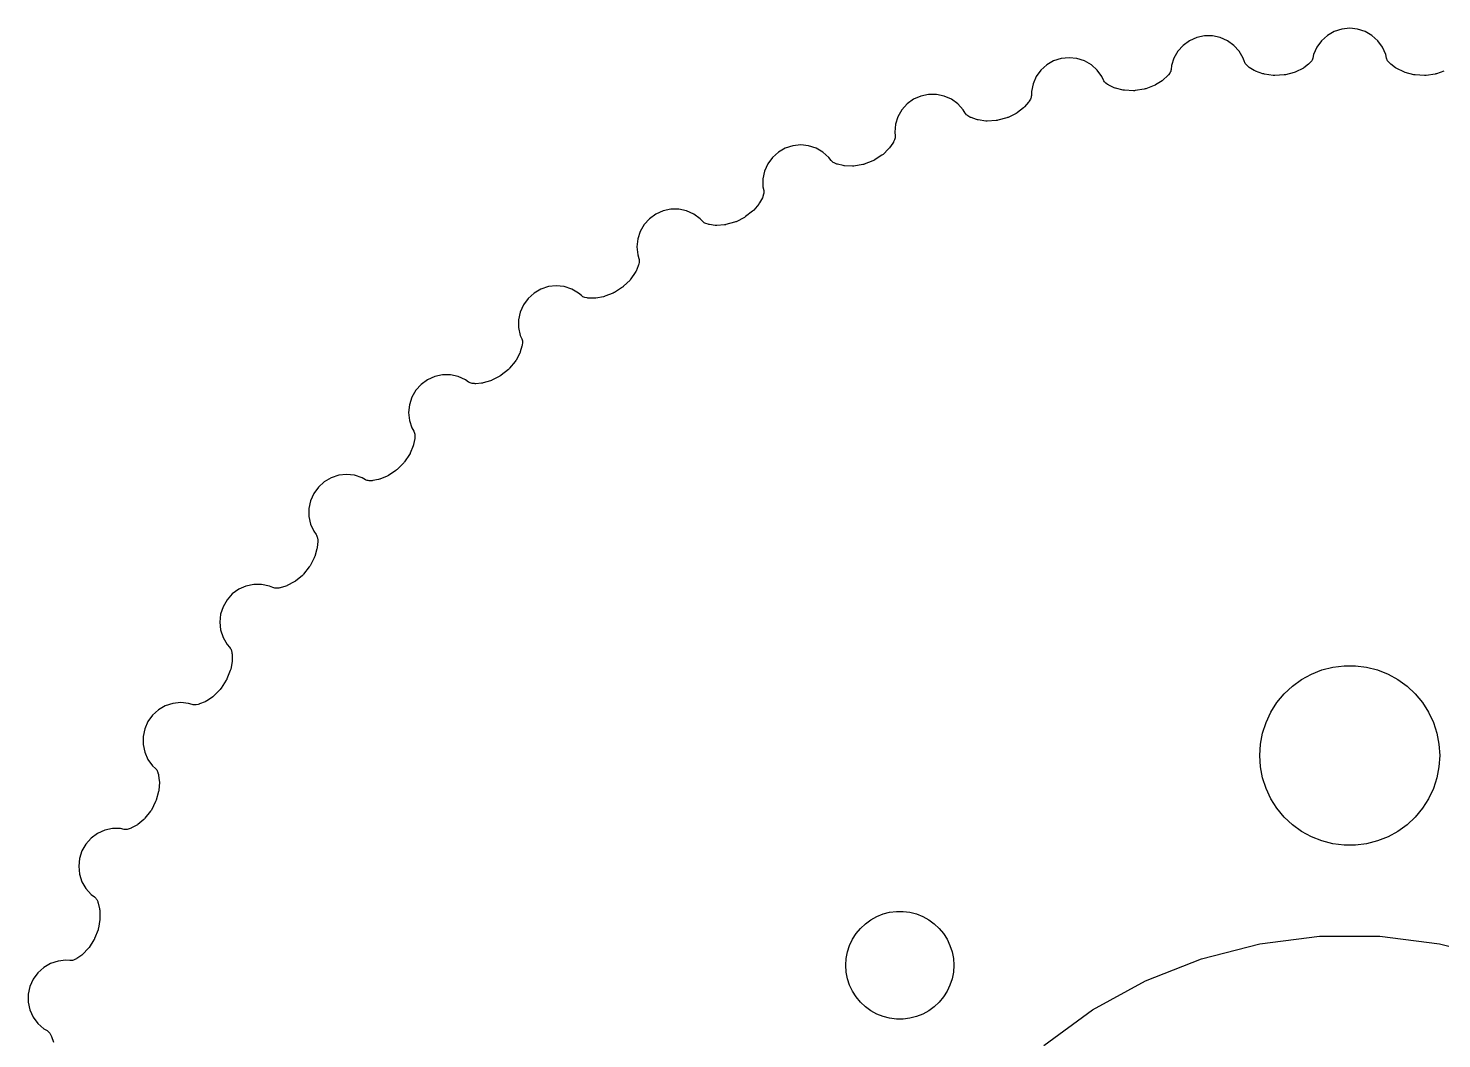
# Model space of a CAD drawing. Header units: metres. Extents: x -46 to 146, y -46 to 46.
# Drawn here: x 55.95 to 103.07, y 12.55 to 46.26 of the extents above; entities that cross this region are included whole.
import ezdxf

# ---------------------------------------------------------------- set-up
doc = ezdxf.new("R2010")
doc.units = ezdxf.units.M

msp = doc.modelspace()

# ---------------------------------------------------------------- linework, layer by layer
for p, q in [((99.7373, 46.236), (99.4861, 46.1544)), ((100, 46.2636), (99.7373, 46.236)), ((100.263, 46.236), (100, 46.2636)), ((100.514, 46.1544), (100.263, 46.236)), ((94.6644, 45.8478), (94.4507, 45.6925)), ((94.9058, 45.9552), (94.6644, 45.8478)), ((95.1642, 46.0102), (94.9058, 45.9552)), ((95.4283, 46.0102), (95.1642, 46.0102)), ((95.6867, 45.9552), (95.4283, 46.0102)), ((95.928, 45.8478), (95.6867, 45.9552)), ((96.1417, 45.6925), (95.928, 45.8478)), ((99.061, 45.8455), (98.9057, 45.6318)), ((99.2573, 46.0223), (99.061, 45.8455)), ((99.4861, 46.1544), (99.2573, 46.0223)), ((100.743, 46.0223), (100.514, 46.1544)), ((100.939, 45.8455), (100.743, 46.0223)), ((101.094, 45.6318), (100.939, 45.8455)), ((90.3813, 45.2526), (90.13, 45.171)), ((90.644, 45.2803), (90.3813, 45.2526)), ((90.9067, 45.2526), (90.644, 45.2803)), ((91.1579, 45.171), (90.9067, 45.2526)), ((94.1418, 45.2674), (94.0602, 45.0162)), ((94.274, 45.4962), (94.1418, 45.2674)), ((94.4507, 45.6925), (94.274, 45.4962)), ((96.3185, 45.4962), (96.1417, 45.6925)), ((96.4506, 45.2674), (96.3185, 45.4962)), ((96.4902, 45.1456), (96.4506, 45.2674)), ((98.7716, 45.2652), (98.7622, 45.2323)), ((98.7982, 45.3905), (98.7716, 45.2652)), ((98.9057, 45.6318), (98.7982, 45.3905)), ((101.202, 45.3905), (101.094, 45.6318)), ((101.228, 45.2652), (101.202, 45.3905)), ((101.237, 45.235), (101.228, 45.2652)), ((89.7049, 44.8621), (89.5497, 44.6484)), ((89.9013, 45.0389), (89.7049, 44.8621)), ((90.13, 45.171), (89.9013, 45.0389)), ((91.3867, 45.0389), (91.1579, 45.171)), ((91.583, 44.8622), (91.3867, 45.0389)), ((91.7383, 44.6485), (91.583, 44.8622)), ((94.0019, 44.77), (93.9587, 44.7094)), ((94.0184, 44.7967), (94.0019, 44.77)), ((94.0315, 44.8252), (94.0184, 44.7967)), ((94.0409, 44.8551), (94.0315, 44.8252)), ((94.0468, 44.8889), (94.0409, 44.8551)), ((94.0602, 45.0162), (94.0468, 44.8889)), ((96.5017, 45.1164), (96.4902, 45.1456)), ((96.5169, 45.0889), (96.5017, 45.1164)), ((96.5353, 45.0635), (96.5169, 45.0889)), ((96.5589, 45.0387), (96.5353, 45.0635)), ((96.6137, 44.9884), (96.5589, 45.0387)), ((96.6381, 44.9687), (96.6137, 44.9884)), ((96.6524, 44.9593), (96.6381, 44.9687)), ((96.8187, 44.8577), (96.6524, 44.9593)), ((96.8465, 44.843), (96.8187, 44.8577)), ((96.8635, 44.8361), (96.8465, 44.843)), ((97.1072, 44.7474), (96.8635, 44.8361)), ((98.1527, 44.7873), (97.8632, 44.7124)), ((98.1825, 44.797), (98.1527, 44.7873)), ((98.1996, 44.8046), (98.1825, 44.797)), ((98.4326, 44.9183), (98.1996, 44.8046)), ((98.4599, 44.9338), (98.4326, 44.9183)), ((98.475, 44.9444), (98.4599, 44.9338)), ((98.6298, 45.0629), (98.475, 44.9444)), ((98.6534, 45.0835), (98.6298, 45.0629)), ((98.6652, 45.096), (98.6534, 45.0835)), ((98.7145, 45.1517), (98.6652, 45.096)), ((98.7337, 45.1765), (98.7145, 45.1517)), ((98.7497, 45.2035), (98.7337, 45.1765)), ((98.7622, 45.2323), (98.7497, 45.2035)), ((101.249, 45.206), (101.237, 45.235)), ((101.265, 45.1788), (101.249, 45.206)), ((101.286, 45.1517), (101.265, 45.1788)), ((101.335, 45.0959), (101.286, 45.1517)), ((101.357, 45.0738), (101.335, 45.0959)), ((101.37, 45.0629), (101.357, 45.0738)), ((101.525, 44.9445), (101.37, 45.0629)), ((101.551, 44.927), (101.525, 44.9445)), ((101.567, 44.9183), (101.551, 44.927)), ((101.8, 44.8046), (101.567, 44.9183)), ((101.829, 44.7927), (101.8, 44.8046)), ((101.847, 44.7873), (101.829, 44.7927)), ((102.137, 44.7124), (101.847, 44.7873)), ((103.136, 44.8361), (102.893, 44.7474)), ((89.4422, 44.4072), (89.3873, 44.1487)), ((89.5497, 44.6484), (89.4422, 44.4072)), ((91.7904, 44.5315), (91.7383, 44.6485)), ((91.8049, 44.5036), (91.7904, 44.5315)), ((91.8228, 44.4779), (91.8049, 44.5036)), ((91.8438, 44.4545), (91.8228, 44.4779)), ((91.8699, 44.4323), (91.8438, 44.4545)), ((91.9296, 44.388), (91.8699, 44.4323)), ((91.956, 44.3709), (91.9296, 44.388)), ((91.9712, 44.3631), (91.956, 44.3709)), ((92.1472, 44.2794), (91.9712, 44.3631)), ((93.4812, 44.3488), (93.2011, 44.2441)), ((93.5099, 44.3617), (93.4812, 44.3488)), ((93.5261, 44.371), (93.5099, 44.3617)), ((93.746, 44.5084), (93.5261, 44.371)), ((93.7715, 44.5267), (93.746, 44.5084)), ((93.7853, 44.5388), (93.7715, 44.5267)), ((93.9269, 44.6728), (93.7853, 44.5388)), ((93.9483, 44.6958), (93.9269, 44.6728)), ((93.9587, 44.7094), (93.9483, 44.6958)), ((97.1373, 44.7385), (97.1072, 44.7474)), ((97.1557, 44.735), (97.1373, 44.7385)), ((97.4514, 44.6908), (97.1557, 44.735)), ((97.4827, 44.6881), (97.4514, 44.6908)), ((97.5015, 44.6884), (97.4827, 44.6881)), ((97.8136, 44.7047), (97.5015, 44.6884)), ((97.8448, 44.7083), (97.8136, 44.7047)), ((97.8632, 44.7124), (97.8448, 44.7083)), ((102.168, 44.7064), (102.137, 44.7124)), ((102.186, 44.7047), (102.168, 44.7064)), ((102.498, 44.6884), (102.186, 44.7047)), ((102.53, 44.6887), (102.498, 44.6884)), ((102.549, 44.6908), (102.53, 44.6887)), ((102.844, 44.735), (102.549, 44.6908)), ((102.875, 44.7416), (102.844, 44.735)), ((102.893, 44.7474), (102.875, 44.7416)), ((85.4624, 43.8919), (85.2487, 43.7366)), ((85.7038, 43.9993), (85.4624, 43.8919)), ((85.9621, 44.0542), (85.7038, 43.9993)), ((86.2263, 44.0542), (85.9621, 44.0542)), ((86.4848, 43.9993), (86.2263, 44.0542)), ((86.726, 43.8919), (86.4848, 43.9993)), ((86.9397, 43.7366), (86.726, 43.8919)), ((89.3184, 43.833), (89.3095, 43.8184)), ((89.355, 43.8978), (89.3184, 43.833)), ((89.3687, 43.926), (89.355, 43.8978)), ((89.3787, 43.9557), (89.3687, 43.926)), ((89.3849, 43.9865), (89.3787, 43.9557)), ((89.3873, 44.0207), (89.3849, 43.9865)), ((89.3873, 44.1487), (89.3873, 44.0207)), ((92.1764, 44.2677), (92.1472, 44.2794)), ((92.1941, 44.2626), (92.1764, 44.2677)), ((92.4456, 44.1999), (92.1941, 44.2626)), ((92.4765, 44.1942), (92.4456, 44.1999)), ((92.4952, 44.1927), (92.4765, 44.1942)), ((92.7939, 44.1796), (92.4952, 44.1927)), ((92.8253, 44.1802), (92.7939, 44.1796)), ((92.844, 44.1824), (92.8253, 44.1802)), ((93.1526, 44.2313), (92.844, 44.1824)), ((93.1833, 44.2381), (93.1526, 44.2313)), ((93.2011, 44.2441), (93.1833, 44.2381)), ((85.072, 43.5403), (84.9399, 43.3115)), ((85.2487, 43.7366), (85.072, 43.5403)), ((87.1165, 43.5403), (86.9397, 43.7366)), ((87.1806, 43.4294), (87.1165, 43.5403)), ((87.1979, 43.4032), (87.1806, 43.4294)), ((87.2184, 43.3795), (87.1979, 43.4032)), ((87.2418, 43.3584), (87.2184, 43.3795)), ((87.27, 43.3391), (87.2418, 43.3584)), ((88.8812, 43.4245), (88.6136, 43.291)), ((88.9084, 43.4402), (88.8812, 43.4245)), ((88.9236, 43.4512), (88.9084, 43.4402)), ((89.1278, 43.6109), (88.9236, 43.4512)), ((89.1513, 43.6317), (89.1278, 43.6109)), ((89.1638, 43.6452), (89.1513, 43.6317)), ((89.2906, 43.7933), (89.1638, 43.6452)), ((89.3095, 43.8184), (89.2906, 43.7933)), ((84.8582, 43.0602), (84.8306, 42.7975)), ((84.9399, 43.3115), (84.8582, 43.0602)), ((87.3341, 43.3013), (87.27, 43.3391)), ((87.3621, 43.287), (87.3341, 43.3013)), ((87.378, 43.2808), (87.3621, 43.287)), ((87.5618, 43.216), (87.378, 43.2808)), ((87.592, 43.2074), (87.5618, 43.216)), ((87.6101, 43.2042), (87.592, 43.2074)), ((87.8669, 43.1681), (87.6101, 43.2042)), ((87.8982, 43.1657), (87.8669, 43.1681)), ((87.9169, 43.1661), (87.8982, 43.1657)), ((88.2154, 43.1843), (87.9169, 43.1661)), ((88.2465, 43.1882), (88.2154, 43.1843)), ((88.2649, 43.1924), (88.2465, 43.1882)), ((88.5667, 43.2732), (88.2649, 43.1924)), ((88.5965, 43.2833), (88.5667, 43.2732)), ((88.6136, 43.291), (88.5965, 43.2833)), ((84.7716, 42.4339), (84.661, 42.2735)), ((84.7878, 42.4609), (84.7716, 42.4339)), ((84.7951, 42.4763), (84.7878, 42.4609)), ((84.8247, 42.5446), (84.7951, 42.4763)), ((84.8354, 42.5741), (84.8247, 42.5446)), ((84.8306, 42.7975), (84.844, 42.6702)), ((84.8423, 42.6047), (84.8354, 42.5741)), ((84.8452, 42.636), (84.8423, 42.6047)), ((84.844, 42.6702), (84.8452, 42.636)), ((80.7578, 41.955), (80.6026, 41.7414)), ((80.9541, 42.1318), (80.7578, 41.955)), ((81.1829, 42.2639), (80.9541, 42.1318)), ((81.4341, 42.3455), (81.1829, 42.2639)), ((81.6969, 42.3732), (81.4341, 42.3455)), ((81.9596, 42.3455), (81.6969, 42.3732)), ((82.2108, 42.2639), (81.9596, 42.3455)), ((82.4396, 42.1318), (82.2108, 42.2639)), ((82.6359, 41.9551), (82.4396, 42.1318)), ((82.7112, 41.8515), (82.6359, 41.9551)), ((84.403, 42.0244), (84.1509, 41.8637)), ((84.4284, 42.0429), (84.403, 42.0244)), ((84.4423, 42.0554), (84.4284, 42.0429)), ((84.6288, 42.2355), (84.4423, 42.0554)), ((84.65, 42.2587), (84.6288, 42.2355)), ((84.661, 42.2735), (84.65, 42.2587)), ((80.4951, 41.5), (80.4402, 41.2416)), ((80.6026, 41.7414), (80.4951, 41.5)), ((82.7312, 41.8273), (82.7112, 41.8515)), ((82.7541, 41.8058), (82.7312, 41.8273)), ((82.7795, 41.7873), (82.7541, 41.8058)), ((82.8096, 41.771), (82.7795, 41.7873)), ((82.8772, 41.7401), (82.8096, 41.771)), ((82.9065, 41.7289), (82.8772, 41.7401)), ((82.923, 41.7243), (82.9065, 41.7289)), ((83.1126, 41.6791), (82.923, 41.7243)), ((83.1436, 41.6737), (83.1126, 41.6791)), ((83.1619, 41.6724), (83.1436, 41.6737)), ((83.4211, 41.6633), (83.1619, 41.6724)), ((83.4524, 41.6642), (83.4211, 41.6633)), ((83.471, 41.6666), (83.4524, 41.6642)), ((83.766, 41.7159), (83.471, 41.6666)), ((83.7965, 41.723), (83.766, 41.7159)), ((83.8143, 41.7291), (83.7965, 41.723)), ((84.1061, 41.8411), (83.8143, 41.7291)), ((84.1346, 41.8542), (84.1061, 41.8411)), ((84.1509, 41.8637), (84.1346, 41.8542)), ((80.4402, 41.2416), (80.4402, 40.9774)), ((80.4195, 40.6097), (80.3262, 40.4385)), ((80.4327, 40.6381), (80.4195, 40.6097)), ((80.4384, 40.6543), (80.4327, 40.6381)), ((80.4607, 40.7253), (80.4384, 40.6543)), ((80.4402, 40.9774), (80.4668, 40.8522)), ((80.4683, 40.7558), (80.4607, 40.7253)), ((80.4668, 40.8522), (80.4716, 40.8184)), ((80.4719, 40.787), (80.4683, 40.7558)), ((80.4716, 40.8184), (80.4719, 40.787)), ((76.8682, 40.0655), (76.6545, 39.9102)), ((77.1095, 40.1729), (76.8682, 40.0655)), ((77.3679, 40.2278), (77.1095, 40.1729)), ((77.6321, 40.2278), (77.3679, 40.2278)), ((77.8905, 40.1729), (77.6321, 40.2278)), ((78.1318, 40.0655), (77.8905, 40.1729)), ((78.3456, 39.9102), (78.1318, 40.0655)), ((80.0957, 40.1638), (79.8617, 39.9776)), ((80.119, 40.1849), (80.0957, 40.1638)), ((80.1316, 40.1988), (80.119, 40.1849)), ((80.2982, 40.3974), (80.1316, 40.1988)), ((80.3168, 40.4227), (80.2982, 40.3974)), ((80.3262, 40.4385), (80.3168, 40.4227)), ((76.4777, 39.7138), (76.3457, 39.4851)), ((76.6545, 39.9102), (76.4777, 39.7138)), ((78.4312, 39.815), (78.3456, 39.9102)), ((78.4537, 39.793), (78.4312, 39.815)), ((78.4787, 39.7741), (78.4537, 39.793)), ((78.5059, 39.7584), (78.4787, 39.7741)), ((78.5375, 39.7453), (78.5059, 39.7584)), ((78.608, 39.7216), (78.5375, 39.7453)), ((78.6384, 39.7135), (78.608, 39.7216)), ((78.6552, 39.7107), (78.6384, 39.7135)), ((78.8485, 39.6855), (78.6552, 39.7107)), ((78.8798, 39.6835), (78.8485, 39.6855)), ((78.8982, 39.6841), (78.8798, 39.6835)), ((79.1569, 39.7021), (78.8982, 39.6841)), ((79.188, 39.7063), (79.1569, 39.7021)), ((79.2062, 39.7106), (79.188, 39.7063)), ((79.4944, 39.7905), (79.2062, 39.7106)), ((79.5241, 39.8007), (79.4944, 39.7905)), ((79.5411, 39.8086), (79.5241, 39.8007)), ((79.8196, 39.9505), (79.5411, 39.8086)), ((79.8466, 39.9665), (79.8196, 39.9505)), ((79.8617, 39.9776), (79.8466, 39.9665)), ((76.264, 39.2338), (76.2364, 38.9711)), ((76.3457, 39.4851), (76.264, 39.2338)), ((76.2364, 38.9711), (76.264, 38.7084)), ((76.264, 38.7084), (76.3036, 38.5867)), ((76.2819, 38.3405), (76.207, 38.1605)), ((76.2921, 38.3702), (76.2819, 38.3405)), ((76.2961, 38.3869), (76.2921, 38.3702)), ((76.3108, 38.4598), (76.2961, 38.3869)), ((76.3036, 38.5867), (76.3119, 38.5535)), ((76.3151, 38.4909), (76.3108, 38.4598)), ((76.3119, 38.5535), (76.3155, 38.5223)), ((76.3155, 38.5223), (76.3151, 38.4909)), ((76.0065, 37.8633), (75.7933, 37.6536)), ((76.0275, 37.8866), (76.0065, 37.8633)), ((76.0385, 37.9017), (76.0275, 37.8866)), ((76.1835, 38.1167), (76.0385, 37.9017)), ((76.1994, 38.1438), (76.1835, 38.1167)), ((76.207, 38.1605), (76.1994, 38.1438)), ((72.6106, 37.2513), (72.4554, 37.0376)), ((72.807, 37.4281), (72.6106, 37.2513)), ((73.0357, 37.5601), (72.807, 37.4281)), ((73.287, 37.6418), (73.0357, 37.5601)), ((73.5497, 37.6694), (73.287, 37.6418)), ((73.8124, 37.6418), (73.5497, 37.6694)), ((74.0636, 37.5601), (73.8124, 37.6418)), ((74.2924, 37.428), (74.0636, 37.5601)), ((74.3876, 37.3423), (74.2924, 37.428)), ((74.4122, 37.3228), (74.3876, 37.3423)), ((74.439, 37.3066), (74.4122, 37.3228)), ((74.4677, 37.2938), (74.439, 37.3066)), ((74.5006, 37.2841), (74.4677, 37.2938)), ((74.5732, 37.268), (74.5006, 37.2841)), ((74.6042, 37.2631), (74.5732, 37.268)), ((74.6212, 37.2621), (74.6042, 37.2631)), ((74.8161, 37.2572), (74.6212, 37.2621)), ((74.8474, 37.2584), (74.8161, 37.2572)), ((74.8657, 37.2609), (74.8474, 37.2584)), ((75.121, 37.3059), (74.8657, 37.2609)), ((75.1516, 37.3133), (75.121, 37.3059)), ((75.1692, 37.3195), (75.1516, 37.3133)), ((75.4475, 37.4291), (75.1692, 37.3195)), ((75.4759, 37.4424), (75.4475, 37.4291)), ((75.4921, 37.452), (75.4759, 37.4424)), ((75.7542, 37.6222), (75.4921, 37.452)), ((75.7794, 37.6409), (75.7542, 37.6222)), ((75.7933, 37.6536), (75.7794, 37.6409)), ((72.3479, 36.7962), (72.293, 36.5378)), ((72.4554, 37.0376), (72.3479, 36.7962)), ((72.293, 36.5378), (72.293, 36.2737)), ((72.293, 36.2737), (72.3479, 36.0153)), ((72.3479, 36.0153), (72.4, 35.8983)), ((72.4, 35.8983), (72.4117, 35.8662)), ((72.4117, 35.8662), (72.4185, 35.8355)), ((72.4185, 35.8355), (72.4215, 35.8043)), ((72.3297, 35.4184), (72.208, 35.1895)), ((72.3426, 35.447), (72.3297, 35.4184)), ((72.3485, 35.4644), (72.3426, 35.447)), ((72.4041, 35.6512), (72.3485, 35.4644)), ((72.4112, 35.6818), (72.4041, 35.6512)), ((72.4134, 35.6988), (72.4112, 35.6818)), ((72.4205, 35.7729), (72.4134, 35.6988)), ((72.4215, 35.8043), (72.4205, 35.7729)), ((71.9544, 34.8817), (71.7115, 34.6851)), ((71.9775, 34.903), (71.9544, 34.8817)), ((71.99, 34.9171), (71.9775, 34.903)), ((72.1802, 35.1478), (71.99, 34.9171)), ((72.1986, 35.1733), (72.1802, 35.1478)), ((72.208, 35.1895), (72.1986, 35.1733)), ((69.2573, 34.5358), (69.0436, 34.3806)), ((69.4986, 34.6433), (69.2573, 34.5358)), ((69.757, 34.6982), (69.4986, 34.6433)), ((70.0212, 34.6982), (69.757, 34.6982)), ((70.2796, 34.6433), (70.0212, 34.6982)), ((70.5209, 34.5358), (70.2796, 34.6433)), ((70.6245, 34.4606), (70.5209, 34.5358)), ((70.651, 34.4437), (70.6245, 34.4606)), ((70.6795, 34.4304), (70.651, 34.4437)), ((70.7093, 34.4207), (70.6795, 34.4304)), ((70.743, 34.4144), (70.7093, 34.4207)), ((70.8169, 34.406), (70.743, 34.4144)), ((70.8483, 34.4044), (70.8169, 34.406)), ((70.8653, 34.4051), (70.8483, 34.4044)), ((71.0596, 34.4207), (70.8653, 34.4051)), ((71.0907, 34.4252), (71.0596, 34.4207)), ((71.1085, 34.4296), (71.0907, 34.4252)), ((71.3578, 34.501), (71.1085, 34.4296)), ((71.3874, 34.5115), (71.3578, 34.501)), ((71.4043, 34.5196), (71.3874, 34.5115)), ((71.6696, 34.6576), (71.4043, 34.5196)), ((71.6965, 34.6738), (71.6696, 34.6576)), ((71.7115, 34.6851), (71.6965, 34.6738)), ((68.7347, 33.9555), (68.6531, 33.7042)), ((68.8668, 34.1842), (68.7347, 33.9555)), ((69.0436, 34.3806), (68.8668, 34.1842)), ((68.6531, 33.7042), (68.6255, 33.4415)), ((68.6255, 33.4415), (68.6531, 33.1788)), ((68.6531, 33.1788), (68.7348, 32.9275)), ((68.7348, 32.9275), (68.7988, 32.8167)), ((68.8287, 32.5714), (68.793, 32.3798)), ((68.7988, 32.8167), (68.8138, 32.7859)), ((68.8138, 32.7859), (68.8238, 32.7561)), ((68.8238, 32.7561), (68.83, 32.7253)), ((68.8326, 32.6026), (68.8287, 32.5714)), ((68.83, 32.7253), (68.8323, 32.694)), ((68.8323, 32.694), (68.833, 32.6196)), ((68.833, 32.6196), (68.8326, 32.6026)), ((68.6586, 32.0473), (68.4936, 31.7979)), ((68.6743, 32.0746), (68.6586, 32.0473)), ((68.6819, 32.0916), (68.6743, 32.0746)), ((68.779, 32.332), (68.6819, 32.0916)), ((68.7889, 32.3618), (68.779, 32.332)), ((68.793, 32.3798), (68.7889, 32.3618)), ((68.4619, 31.7591), (68.2409, 31.5381)), ((68.4827, 31.7826), (68.4619, 31.7591)), ((68.4936, 31.7979), (68.4827, 31.7826)), ((65.8158, 31.1332), (65.6194, 30.9564)), ((66.0445, 31.2653), (65.8158, 31.1332)), ((66.2958, 31.3469), (66.0445, 31.2653)), ((66.5585, 31.3745), (66.2958, 31.3469)), ((66.8212, 31.3469), (66.5585, 31.3745)), ((67.0724, 31.2652), (66.8212, 31.3469)), ((67.1834, 31.2012), (67.0724, 31.2652)), ((67.2115, 31.1873), (67.1834, 31.2012)), ((67.2411, 31.1769), (67.2115, 31.1873)), ((67.2719, 31.1704), (67.2411, 31.1769)), ((67.3059, 31.1677), (67.2719, 31.1704)), ((67.3803, 31.167), (67.3059, 31.1677)), ((67.4117, 31.1687), (67.3803, 31.167)), ((67.4286, 31.1712), (67.4117, 31.1687)), ((67.6202, 31.207), (67.4286, 31.1712)), ((67.6506, 31.2147), (67.6202, 31.207)), ((67.668, 31.221), (67.6506, 31.2147)), ((67.9084, 31.3181), (67.668, 31.221)), ((67.9367, 31.3317), (67.9084, 31.3181)), ((67.9527, 31.3414), (67.9367, 31.3317)), ((68.2021, 31.5064), (67.9527, 31.3414)), ((68.2271, 31.5253), (68.2021, 31.5064)), ((68.2409, 31.5381), (68.2271, 31.5253)), ((65.4642, 30.7427), (65.3567, 30.5014)), ((65.6194, 30.9564), (65.4642, 30.7427)), ((65.3567, 30.5014), (65.3018, 30.243)), ((65.3018, 30.243), (65.3018, 29.9788)), ((65.3018, 29.9788), (65.3567, 29.7204)), ((65.3567, 29.7204), (65.4642, 29.4791)), ((65.4642, 29.4791), (65.5394, 29.3755)), ((65.5394, 29.3755), (65.5576, 29.3465)), ((65.5576, 29.3465), (65.5706, 29.318)), ((65.5706, 29.318), (65.58, 29.288)), ((65.58, 29.288), (65.5855, 29.2571)), ((65.5855, 29.2571), (65.594, 29.1832)), ((65.5704, 28.8914), (65.499, 28.6422)), ((65.5771, 28.9221), (65.5704, 28.8914)), ((65.5793, 28.9404), (65.5771, 28.9221)), ((65.5949, 29.1347), (65.5793, 28.9404)), ((65.594, 29.1832), (65.5954, 29.166)), ((65.5954, 29.166), (65.5949, 29.1347)), ((65.3149, 28.2885), (65.1183, 28.0456)), ((65.3331, 28.3141), (65.3149, 28.2885)), ((65.3424, 28.3304), (65.3331, 28.3141)), ((65.4804, 28.5957), (65.3424, 28.3304)), ((65.4931, 28.6244), (65.4804, 28.5957)), ((65.499, 28.6422), (65.4931, 28.6244)), ((64.8373, 27.8085), (64.8105, 27.792)), ((64.8521, 27.8198), (64.8373, 27.8085)), ((65.0829, 28.01), (64.8521, 27.8198)), ((65.1059, 28.0314), (65.0829, 28.01)), ((65.1183, 28.0456), (65.1059, 28.0314)), ((62.7487, 27.3894), (62.5719, 27.193)), ((62.9624, 27.5446), (62.7487, 27.3894)), ((63.2038, 27.6521), (62.9624, 27.5446)), ((63.4622, 27.707), (63.2038, 27.6521)), ((63.7263, 27.707), (63.4622, 27.707)), ((63.9847, 27.6521), (63.7263, 27.707)), ((64.1017, 27.6), (63.9847, 27.6521)), ((64.1311, 27.5891), (64.1017, 27.6)), ((64.1617, 27.5819), (64.1311, 27.5891)), ((64.1929, 27.5786), (64.1617, 27.5819)), ((64.2272, 27.5795), (64.1929, 27.5786)), ((64.3012, 27.5866), (64.2272, 27.5795)), ((64.3322, 27.5916), (64.3012, 27.5866)), ((64.3487, 27.5959), (64.3322, 27.5916)), ((64.5355, 27.6514), (64.3487, 27.5959)), ((64.565, 27.6623), (64.5355, 27.6514)), ((64.5816, 27.6703), (64.565, 27.6623)), ((64.8105, 27.792), (64.5816, 27.6703)), ((62.4399, 26.9643), (62.3582, 26.713)), ((62.5719, 27.193), (62.4399, 26.9643)), ((62.3582, 26.713), (62.3306, 26.4503)), ((62.3306, 26.4503), (62.3582, 26.1876)), ((62.3582, 26.1876), (62.4399, 25.9364)), ((62.4399, 25.9364), (62.572, 25.7076)), ((62.572, 25.7076), (62.6576, 25.6125)), ((62.6576, 25.6125), (62.6787, 25.5855)), ((62.6787, 25.5855), (62.6947, 25.5585)), ((62.6947, 25.5585), (62.7071, 25.5297)), ((62.7071, 25.5297), (62.7159, 25.4995)), ((62.7159, 25.4995), (62.732, 25.4269)), ((62.739, 25.1343), (62.694, 24.879)), ((62.732, 25.4269), (62.7352, 25.41)), ((62.7352, 25.41), (62.7379, 25.3788)), ((62.7379, 25.3788), (62.7428, 25.1839)), ((62.7426, 25.1655), (62.739, 25.1343)), ((62.7428, 25.1839), (62.7426, 25.1655)), ((99.4379, 24.9469), (99.8116, 24.9941)), ((99.8116, 24.9941), (100.188, 24.9941)), ((100.188, 24.9941), (100.562, 24.9469)), ((62.548, 24.5079), (62.3778, 24.2458)), ((62.5634, 24.5353), (62.548, 24.5079)), ((62.5709, 24.5525), (62.5634, 24.5353)), ((62.6805, 24.8308), (62.5709, 24.5525)), ((62.6901, 24.8607), (62.6805, 24.8308)), ((62.694, 24.879), (62.6901, 24.8607)), ((98.0877, 24.3115), (98.3925, 24.533)), ((98.3925, 24.533), (98.7227, 24.7145)), ((98.7227, 24.7145), (99.073, 24.8532)), ((99.073, 24.8532), (99.4379, 24.9469)), ((100.562, 24.9469), (100.927, 24.8532)), ((100.927, 24.8532), (101.277, 24.7145)), ((101.277, 24.7145), (101.607, 24.533)), ((101.607, 24.533), (101.912, 24.3115)), ((62.3464, 24.2067), (62.1367, 23.9935)), ((62.3669, 24.2305), (62.3464, 24.2067)), ((62.3778, 24.2458), (62.3669, 24.2305)), ((97.573, 23.7634), (97.8131, 24.0536)), ((97.8131, 24.0536), (98.0877, 24.3115)), ((101.912, 24.3115), (102.187, 24.0536)), ((102.187, 24.0536), (102.427, 23.7634)), ((60.5149, 23.6543), (60.2862, 23.5223)), ((60.7662, 23.736), (60.5149, 23.6543)), ((61.0289, 23.7636), (60.7662, 23.736)), ((61.2916, 23.736), (61.0289, 23.7636)), ((61.4134, 23.6964), (61.2916, 23.736)), ((61.4438, 23.6886), (61.4134, 23.6964)), ((61.4749, 23.6847), (61.4438, 23.6886)), ((61.5063, 23.6847), (61.4749, 23.6847)), ((61.5403, 23.6892), (61.5063, 23.6847)), ((61.6132, 23.7039), (61.5403, 23.6892)), ((61.6435, 23.7121), (61.6132, 23.7039)), ((61.6595, 23.7181), (61.6435, 23.7121)), ((61.8395, 23.7929), (61.6595, 23.7181)), ((61.8676, 23.8068), (61.8395, 23.7929)), ((61.8833, 23.8165), (61.8676, 23.8068)), ((62.0982, 23.9615), (61.8833, 23.8165)), ((62.1231, 23.9806), (62.0982, 23.9615)), ((62.1367, 23.9935), (62.1231, 23.9806)), ((97.3711, 23.4453), (97.573, 23.7634)), ((102.427, 23.7634), (102.629, 23.4453)), ((59.9345, 23.1318), (59.8271, 22.8905)), ((60.0898, 23.3455), (59.9345, 23.1318)), ((60.2862, 23.5223), (60.0898, 23.3455)), ((97.0943, 22.7461), (97.2107, 23.1044)), ((97.2107, 23.1044), (97.3711, 23.4453)), ((102.629, 23.4453), (102.789, 23.1044)), ((102.789, 23.1044), (102.906, 22.7461)), ((59.8271, 22.8905), (59.7722, 22.6321)), ((59.7722, 22.6321), (59.7722, 22.3679)), ((97.0237, 22.376), (97.0943, 22.7461)), ((102.906, 22.7461), (102.976, 22.376)), ((59.7722, 22.3679), (59.8271, 22.1095)), ((97, 22), (97.0237, 22.376)), ((102.976, 22.376), (103, 22)), ((59.8271, 22.1095), (59.9345, 21.8682)), ((59.9345, 21.8682), (60.0899, 21.6544)), ((97.0237, 21.624), (97, 22)), ((103, 22), (102.976, 21.624)), ((60.0899, 21.6544), (60.185, 21.5688)), ((60.185, 21.5688), (60.2088, 21.5442)), ((60.2088, 21.5442), (60.2274, 21.519)), ((60.2274, 21.519), (60.2428, 21.4917)), ((60.2428, 21.4917), (60.2547, 21.4626)), ((60.2547, 21.4626), (60.2784, 21.392)), ((60.2784, 21.392), (60.2832, 21.3756)), ((60.2832, 21.3756), (60.2893, 21.3448)), ((60.2893, 21.3448), (60.3144, 21.1515)), ((97.0943, 21.2539), (97.0237, 21.624)), ((97.2107, 20.8956), (97.0943, 21.2539)), ((102.906, 21.2539), (102.789, 20.8956)), ((102.976, 21.624), (102.906, 21.2539)), ((60.2894, 20.7938), (60.2095, 20.5056)), ((60.2959, 20.8245), (60.2894, 20.7938)), ((60.2979, 20.8431), (60.2959, 20.8245)), ((60.3159, 21.1018), (60.2979, 20.8431)), ((60.3144, 21.1515), (60.3161, 21.1332)), ((60.3161, 21.1332), (60.3159, 21.1018)), ((97.3711, 20.5547), (97.2107, 20.8956)), ((102.789, 20.8956), (102.629, 20.5547)), ((60.1914, 20.4589), (60.0495, 20.1804)), ((60.2038, 20.4877), (60.1914, 20.4589)), ((60.2095, 20.5056), (60.2038, 20.4877)), ((97.573, 20.2366), (97.3711, 20.5547)), ((102.629, 20.5547), (102.427, 20.2366)), ((59.8012, 19.8684), (59.6026, 19.7018)), ((59.824, 19.8901), (59.8012, 19.8684)), ((59.8362, 19.9043), (59.824, 19.8901)), ((60.0224, 20.1383), (59.8362, 19.9043)), ((60.0403, 20.164), (60.0224, 20.1383)), ((60.0495, 20.1804), (60.0403, 20.164)), ((97.8131, 19.9464), (97.573, 20.2366)), ((98.0877, 19.6884), (97.8131, 19.9464)), ((102.187, 19.9464), (101.912, 19.6884)), ((102.427, 20.2366), (102.187, 19.9464)), ((58.2586, 19.3974), (58.045, 19.2422)), ((58.5, 19.5049), (58.2586, 19.3974)), ((58.7584, 19.5598), (58.5, 19.5049)), ((59.0225, 19.5598), (58.7584, 19.5598)), ((59.1478, 19.5332), (59.0225, 19.5598)), ((59.1789, 19.5286), (59.1478, 19.5332)), ((59.2103, 19.528), (59.1789, 19.5286)), ((59.2415, 19.5312), (59.2103, 19.528)), ((59.2748, 19.5393), (59.2415, 19.5312)), ((59.3458, 19.5616), (59.2748, 19.5393)), ((59.3751, 19.5729), (59.3458, 19.5616)), ((59.3903, 19.5805), (59.3751, 19.5729)), ((59.5615, 19.6737), (59.3903, 19.5805)), ((59.588, 19.6904), (59.5615, 19.6737)), ((59.6026, 19.7018), (59.588, 19.6904)), ((98.3925, 19.467), (98.0877, 19.6884)), ((98.7227, 19.2855), (98.3925, 19.467)), ((101.607, 19.467), (101.277, 19.2855)), ((101.912, 19.6884), (101.607, 19.467)), ((57.8682, 19.0459), (57.7361, 18.8171)), ((58.045, 19.2422), (57.8682, 19.0459)), ((99.073, 19.1468), (98.7227, 19.2855)), ((99.4379, 19.0531), (99.073, 19.1468)), ((99.8116, 19.0059), (99.4379, 19.0531)), ((100.188, 19.0059), (99.8116, 19.0059)), ((100.562, 19.0531), (100.188, 19.0059)), ((100.927, 19.1468), (100.562, 19.0531)), ((101.277, 19.2855), (100.927, 19.1468)), ((57.6545, 18.5659), (57.6268, 18.3031)), ((57.7361, 18.8171), (57.6545, 18.5659)), ((57.6268, 18.3031), (57.6545, 18.0404)), ((57.6545, 18.0404), (57.7361, 17.7892)), ((57.7361, 17.7892), (57.8682, 17.5604)), ((57.8682, 17.5604), (58.045, 17.3641)), ((58.045, 17.3641), (58.1485, 17.2888)), ((58.1485, 17.2888), (58.1748, 17.2669)), ((58.1748, 17.2669), (58.196, 17.2437)), ((58.196, 17.2437), (58.2142, 17.2181)), ((58.2142, 17.2181), (58.229, 17.1905)), ((58.229, 17.1905), (58.2599, 17.1228)), ((58.2599, 17.1228), (58.2665, 17.1069)), ((58.2665, 17.1069), (58.2757, 17.0769)), ((58.2757, 17.0769), (58.3209, 16.8873)), ((58.3334, 16.529), (58.2841, 16.2341)), ((58.3209, 16.8873), (58.3245, 16.8693)), ((58.3245, 16.8693), (58.3276, 16.8381)), ((58.3276, 16.8381), (58.3367, 16.579)), ((58.3366, 16.5602), (58.3334, 16.529)), ((58.3367, 16.579), (58.3366, 16.5602)), ((83.8526, 16.3869), (84.0355, 16.5198)), ((84.0355, 16.5198), (84.2336, 16.6287)), ((84.2336, 16.6287), (84.4438, 16.7119)), ((84.4438, 16.7119), (84.6627, 16.7681)), ((84.6627, 16.7681), (84.887, 16.7964)), ((84.887, 16.7964), (85.113, 16.7964)), ((85.113, 16.7964), (85.3373, 16.7681)), ((85.3373, 16.7681), (85.5562, 16.7119)), ((85.5562, 16.7119), (85.7664, 16.6287)), ((85.7664, 16.6287), (85.9645, 16.5198)), ((85.9645, 16.5198), (86.1474, 16.3869)), ((58.2709, 16.1857), (58.1589, 15.8939)), ((58.2803, 16.2156), (58.2709, 16.1857)), ((58.2841, 16.2341), (58.2803, 16.2156)), ((83.4226, 15.8671), (83.5438, 16.058)), ((83.5438, 16.058), (83.6879, 16.2322)), ((83.6879, 16.2322), (83.8526, 16.3869)), ((86.1474, 16.3869), (86.3121, 16.2322)), ((86.3121, 16.2322), (86.4562, 16.058)), ((86.4562, 16.058), (86.5773, 15.8671)), ((57.9446, 15.5576), (57.7645, 15.3712)), ((57.965, 15.5816), (57.9446, 15.5576)), ((57.9756, 15.597), (57.965, 15.5816)), ((58.1363, 15.8491), (57.9756, 15.597)), ((58.1515, 15.8766), (58.1363, 15.8491)), ((58.1589, 15.8939), (58.1515, 15.8766)), ((83.2565, 15.4476), (83.3264, 15.6626)), ((83.3264, 15.6626), (83.4226, 15.8671)), ((86.5773, 15.8671), (86.6736, 15.6626)), ((86.6736, 15.6626), (86.7434, 15.4476)), ((95.0557, 15.2169), (97.0019, 15.7166)), ((97.0019, 15.7166), (98.9953, 15.9684)), ((98.9953, 15.9684), (101.005, 15.9684)), ((101.005, 15.9684), (102.998, 15.7166)), ((102.998, 15.7166), (104.944, 15.2169)), ((56.9398, 15.1418), (56.6885, 15.0601)), ((57.2025, 15.1694), (56.9398, 15.1418)), ((57.3298, 15.156), (57.2025, 15.1694)), ((57.3612, 15.1547), (57.3298, 15.156)), ((57.3925, 15.1573), (57.3612, 15.1547)), ((57.4232, 15.1638), (57.3925, 15.1573)), ((57.4555, 15.1753), (57.4232, 15.1638)), ((57.5237, 15.2049), (57.4555, 15.1753)), ((57.5517, 15.2192), (57.5237, 15.2049)), ((57.5661, 15.2284), (57.5517, 15.2192)), ((57.7265, 15.339), (57.5661, 15.2284)), ((57.7512, 15.3584), (57.7265, 15.339)), ((57.7645, 15.3712), (57.7512, 15.3584)), ((83.2, 15), (83.2142, 15.2256)), ((83.2142, 15.2256), (83.2565, 15.4476)), ((86.7434, 15.4476), (86.7858, 15.2256)), ((86.7858, 15.2256), (86.8, 15)), ((93.1875, 14.4772), (95.0557, 15.2169)), ((56.2634, 14.7513), (56.1081, 14.5376)), ((56.4597, 14.928), (56.2634, 14.7513)), ((56.6885, 15.0601), (56.4597, 14.928)), ((83.2142, 14.7744), (83.2, 15)), ((83.2565, 14.5524), (83.2142, 14.7744)), ((86.7858, 14.7744), (86.7434, 14.5524)), ((86.8, 15), (86.7858, 14.7744)), ((56.0007, 14.2962), (55.9458, 14.0379)), ((56.1081, 14.5376), (56.0007, 14.2962)), ((83.3264, 14.3374), (83.2565, 14.5524)), ((83.4226, 14.1328), (83.3264, 14.3374)), ((86.6736, 14.3374), (86.5773, 14.1328)), ((86.7434, 14.5524), (86.6736, 14.3374)), ((91.4268, 13.5092), (93.1875, 14.4772)), ((55.9458, 14.0379), (55.9458, 13.7737)), ((55.9458, 13.7737), (56.0007, 13.5152)), ((83.5438, 13.942), (83.4226, 14.1328)), ((83.6879, 13.7678), (83.5438, 13.942)), ((83.8526, 13.6131), (83.6879, 13.7678)), ((86.3121, 13.7678), (86.1474, 13.6131)), ((86.4562, 13.942), (86.3121, 13.7678)), ((86.5773, 14.1328), (86.4562, 13.942)), ((56.0007, 13.5152), (56.1081, 13.274)), ((56.1081, 13.274), (56.2634, 13.0603)), ((84.0355, 13.4802), (83.8526, 13.6131)), ((84.2336, 13.3713), (84.0355, 13.4802)), ((84.4438, 13.2881), (84.2336, 13.3713)), ((84.6627, 13.2319), (84.4438, 13.2881)), ((84.887, 13.2036), (84.6627, 13.2319)), ((85.113, 13.2036), (84.887, 13.2036)), ((85.3373, 13.2319), (85.113, 13.2036)), ((85.5562, 13.2881), (85.3373, 13.2319)), ((85.7664, 13.3713), (85.5562, 13.2881)), ((85.9645, 13.4802), (85.7664, 13.3713)), ((86.1474, 13.6131), (85.9645, 13.4802)), ((89.8012, 12.3282), (91.4268, 13.5092)), ((56.2634, 13.0603), (56.4597, 12.8835)), ((56.4597, 12.8835), (56.5706, 12.8195)), ((56.5706, 12.8195), (56.599, 12.8004)), ((56.599, 12.8004), (56.6225, 12.7796)), ((56.6225, 12.7796), (56.6432, 12.756)), ((56.6432, 12.756), (56.6609, 12.73)), ((56.6609, 12.73), (56.6987, 12.666)), ((56.6987, 12.666), (56.7069, 12.6509)), ((56.7069, 12.6509), (56.7192, 12.622)), ((56.7192, 12.622), (56.784, 12.4382))]:
    msp.add_line(p, q)

doc.saveas('drawing.dxf')
